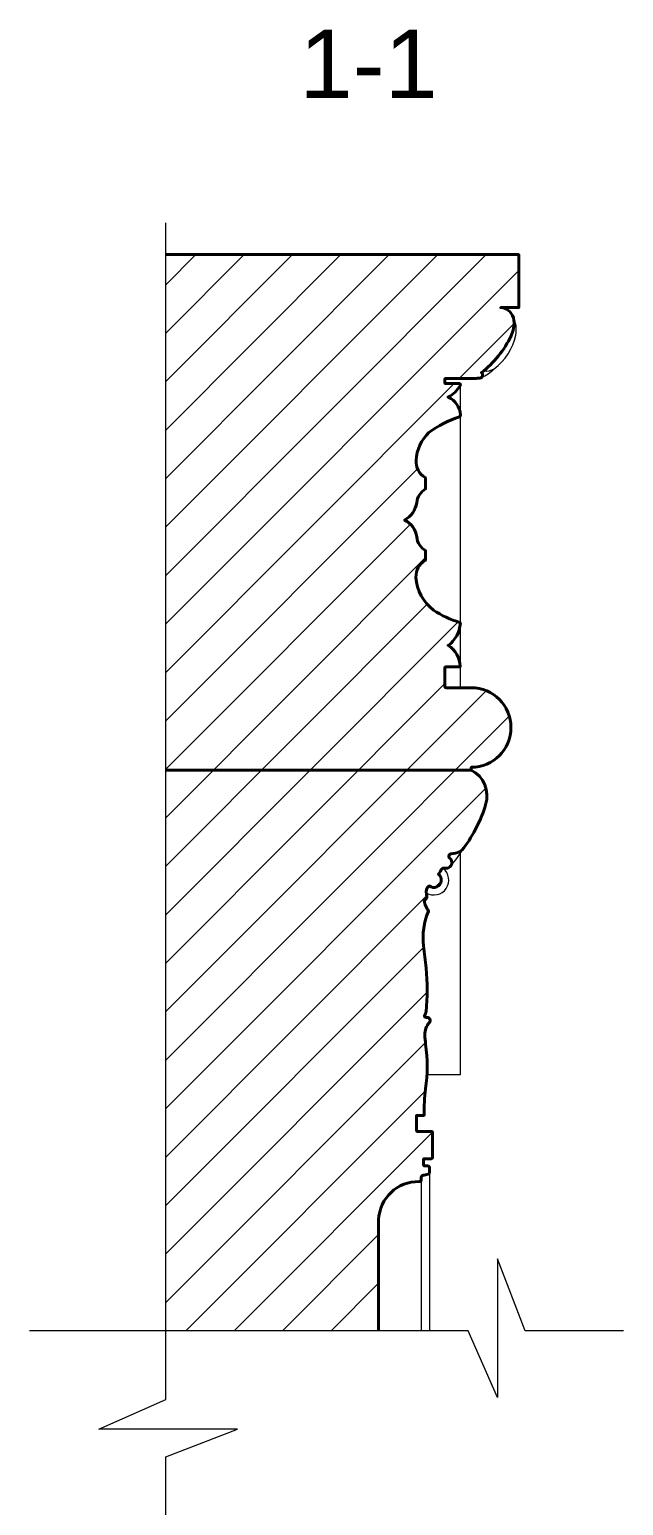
# Model space of a CAD drawing. Header units: millimetres. Extents: x 542654 to 551203, y 315718 to 321804.
# Drawn here: x 549905 to 550231, y 320761 to 321569 of the extents above; entities that cross this region are included whole.
import ezdxf

# ---------------------------------------------------------------- set-up
doc = ezdxf.new("R2010")
doc.units = ezdxf.units.MM
doc.layers.add('cad-block.com', color=250, linetype='Continuous')
doc.styles.get("Standard").update_dxf_attribs({"font": 'arial.ttf'})

msp = doc.modelspace()

# ---------------------------------------------------------------- hatches: boundary and pattern name
at = {"layer": 'cad-block.com', "lineweight": 15, "true_color": 0x000000}
h = msp.add_hatch(dxfattribs=at)
h.set_pattern_fill('ANSI31', color=18, scale=150, style=0)
h.set_pattern_definition([(44.99999999999999, (-1120312.112421803, -79040.61859135184), (-13.25825214724777, 13.25825214724777), [])])
edge = h.paths.add_edge_path()
edge.add_line((549979.7742352614, 321445.3323782953), (549979.7742352614, 320856.5876804735))
edge.add_line((549979.7742352614, 320856.5876804735), (550096.4231765113, 320856.5876804735))
edge.add_line((550096.4231765113, 320856.5876804735), (550096.4231765113, 320917.1777526893))
edge.add_arc((550118.133679487, 320916.4495150158), 21.7227132183926, 88.71029665304587, 178.078841979175, ccw=False)
edge.add_arc((550118.7055777533, 320939.2674697202), 1.103867095821917, 265.6893774059357, 365.2062467474019)
edge.add_line((550119.8048908581, 320939.3676358979), (550119.8048908581, 320940.6968558846))
edge.add_arc((550121.1783980636, 320940.2611817993), 1.44094897623303, 107.598936313542, 162.4010637061533, ccw=False)
edge.add_arc((550120.1513779247, 320951.4513278286), 9.8344337893087, 273.4472837356378, 289.8373959181588)
edge.add_arc((550123.1433038511, 320943.3392048212), 1.189963760156018, 286.8739962577224, 357.2656873663957)
edge.add_line((550124.33191282, 320943.2824380214), (550124.33191282, 320945.5082301995))
edge.add_arc((550123.0542351839, 320945.5082301995), 1.277677636127919, 3.915369430481745e-09, 80.16644966010651)
edge.add_line((550123.2724452617, 320946.7671362737), (550121.5523382059, 320946.7671362737))
edge.add_arc((550121.582335561, 320947.284547016), 0.5182795747947554, 183.4436939337459, 266.6819396595283, ccw=False)
edge.add_line((550121.0649918382, 320947.253415197), (550121.0649918382, 320950.3954348133))
edge.add_arc((550121.3312189318, 320950.4114553685), 0.2667086867272216, 97.44070023406567, 183.4436939132001, ccw=False)
edge.add_line((550121.2966801567, 320950.6759182138), (550125.4664875193, 320950.6759182138))
edge.add_arc((550125.3489229832, 320951.3381215296), 0.6725582886325608, 280.0671361310258, 355.8469575496474)
edge.add_line((550126.019715245, 320951.2894143137), (550126.019715245, 320964.9641495522))
edge.add_arc((550125.2967367497, 320964.889224481), 0.7268505148580819, 5.916663006058511, 90.00000002753019)
edge.add_line((550125.2967367494, 320965.616074996), (550117.7255286482, 320965.6086337587))
edge.add_arc((550117.7255286482, 320966.1935866728), 0.5849529140687082, 176.7540097865518, 270, ccw=False)
edge.add_line((550117.1415142118, 320966.2267084125), (550117.1415142118, 320974.1553535468))
edge.add_arc((550117.3273050394, 320974.1376872673), 0.186628853761658, 101.26798520456128, 174.5682513491835, ccw=False)
edge.add_line((550117.2908381007, 320974.3207186618), (550121.1512746416, 320974.3207186618))
edge.add_arc((550121.1006707844, 320974.5747047404), 0.2589781429768724, 281.2679849723, 360.1404690848086)
edge.add_arc((550212.3729918622, 320976.6375948131), 91.03670485134286, 172.248985360278, 181.2980327504418, ccw=False)
edge.add_arc((550032.5716209548, 321001.1107336108), 90.42256744635891, 352.2489834095325, 367.7510165904675)
edge.add_arc((550172.8568254262, 321020.2052471942), 51.15617051447427, 182.0519511818127, 187.7510165904749, ccw=False)
edge.add_arc((550131.5131532222, 321018.7239603342), 9.78597058651606, 138.1075341880809, 182.0519511817953, ccw=False)
edge.add_arc((550123.0090448109, 321026.3522421342), 1.638150521471327, 318.1075341886581, 426.3036567590891)
edge.add_arc((550123.1064789217, 321026.5742417293), 1.395710371804822, 66.30365675984578, 91.34813010664102)
edge.add_arc((550123.0070114904, 321030.8008458453), 2.832063998168365, 248.7616127625156, 271.3481301050776, ccw=False)
edge.add_arc((550122.2346900956, 321028.8136324161), 0.7000467492001305, 142.3173619532757, 248.76161275096348, ccw=False)
edge.add_arc((550118.7993585613, 321031.4670959203), 3.640733286535336, 322.3173619474399, 354.2366941610533)
edge.add_arc((550004.063888463, 321043.0472661462), 118.9591118787378, 354.23669416297, 365.76330583703)
edge.add_arc((549604.9377790462, 321002.7637488981), 520.1129638856776, 5.76330583700501, 7.115275562893301)
edge.add_arc((550156.9065191044, 321071.6645376507), 36.13950459612421, 156.4503015856363, 187.1152755629396, ccw=False)
edge.add_arc((550135.3127540167, 321094.2248204319), 14.10761883687133, 189.5500228748707, 215.1446488931778, ccw=False)
edge.add_arc((550120.3029216112, 321094.2568911429), 2.614280161555598, 294.8281053042774, 383.8153738957129)
edge.add_arc((550126.2924487396, 321096.713184736), 3.860880781445975, 123.0101201972069, 201.2713584888995, ccw=False)
edge.add_arc((550126.7018001083, 321103.1516836914), 4.069304110124833, 231.8677327485314, 413.1718183076296)
edge.add_arc((550115.4242152227, 321117.0611498397), 17.36723500296964, 322.1676549051808, 331.1842523124487)
edge.add_arc((550132.1665512307, 321108.0382637876), 1.659084886016305, 81.85362243566777, 156.8604375588819, ccw=False)
edge.add_arc((550133.3521062315, 321116.3203440123), 6.707419372525746, 261.8536224429295, 278.1463775600238)
edge.add_arc((550133.2999852236, 321112.7623023081), 3.240680418024164, 288.0214565218588, 387.6985688596603)
edge.add_arc((550128.0704488072, 321107.0663784698), 10.83807650234687, 41.64648852798769, 48.35351147136065)
edge.add_arc((550136.1355514548, 321116.1354903027), 1.298425059309311, 100.54009694164557, 228.3535114599673, ccw=False)
edge.add_line((550135.8980388871, 321117.41200721), (550138.5853117271, 321117.912009261))
edge.add_arc((550137.2587073429, 321125.041875874), 7.252232560535271, 280.5400969322748, 323.1877492914117)
edge.add_arc((550081.8419927394, 321166.5173581825), 76.47092866332008, 323.1877492909093, 343.1726846145963)
edge.add_arc((550139.7005034081, 321149.1314795777), 16.05718375368393, 342.7876308802064, 422.2714631863764)
edge.add_line((550147.1716375292, 321163.3446884007), (550147.1716375292, 321164.8446884007))
edge.add_arc((550147.1716375292, 321186.5946884007), 21.75, 270, 450)
edge.add_line((550147.1716375292, 321208.3446884007), (550133.3902257734, 321208.3446884007))
edge.add_arc((550133.3903803881, 321208.9952489946), 0.6505606122168465, 181.6553663191426, 269.9863828694656, ccw=False)
edge.add_line((550132.7400912764, 321208.9764558772), (550132.7400912764, 321219.3224013502))
edge.add_arc((550133.2015213753, 321219.2948217552), 0.4622535779209194, 92.36527725625092, 176.5795107294826, ccw=False)
edge.add_line((550133.1824441002, 321219.7566815045), (550140.825030556, 321219.7566815045))
edge.add_arc((550140.7737834634, 321220.1368571919), 0.3836141521653999, 277.6771060735686, 359.9999999869594)
edge.add_arc((550127.2165117816, 321219.5896514078), 13.95162112460891, 2.247812330627124, 58.51206200227043)
edge.add_arc((550124.7069659078, 321244.7874576447), 16.5191119669554, 306.3741076550814, 355.9629173351061)
edge.add_arc((550140.6727592871, 321243.6497365869), 0.5129519030317577, 357.177467424198, 432.3293295925254)
edge.add_arc((550153.871536935, 321290.4430203496), 48.10646192249678, 235.3530386974739, 254.2685195322376, ccw=False)
edge.add_arc((550141.112793732, 321270.2641964329), 24.2719795830393, 183.6275323338814, 233.0490054788072, ccw=False)
edge.add_arc((550126.7948592324, 321269.3564807096), 9.925300658336498, 119.16507946371601, 183.6275323325743, ccw=False)
edge.add_arc((550121.8205518804, 321278.2981449139), 0.3071624507831822, 296.5791833414985, 352.3659213281021)
edge.add_line((550122.1249918586, 321278.2573396334), (550122.1249918586, 321283.2686798527))
edge.add_arc((550121.9418948877, 321283.2352197341), 0.1861292032025744, 10.35626050885881, 54.7870824207919)
edge.add_arc((550127.3416158092, 321292.0252710846), 10.13035876689462, 186.6115473776094, 238.5046576107411, ccw=False)
edge.add_arc((550105.3454616687, 321289.3458582791), 12.02870412608205, 7.226088729968588, 63.71374316238214)
edge.add_arc((550104.4663453064, 321311.4923072223), 12.94610654670512, 298.644903199637, 351.7546452469088)
edge.add_arc((550127.3416373689, 321308.4692849132), 10.13038105797055, 121.37337134777641, 173.3884239741302, ccw=False)
edge.add_arc((550122.0001942122, 321317.2237118633), 0.1249419702969305, 302.6659991000371, 357.2458064080218)
edge.add_line((550122.1249918586, 321317.2177082472), (550122.1249918586, 321322.9504646973))
edge.add_arc((550121.6197337924, 321322.9308929251), 0.5056369920780812, 2.218311096127923, 53.905932091277)
edge.add_arc((550126.9842345519, 321332.0871764699), 10.10905458344102, 176.1195001422867, 239.9208032652577, ccw=False)
edge.add_arc((550140.1141714733, 321331.3170700999), 23.26131767845777, 134.2596678138719, 176.4156622520014, ccw=False)
edge.add_arc((550161.4702185856, 321295.9058444932), 64.22138089815279, 108.86801925921739, 125.82595765979511, ccw=False)
edge.add_arc((550140.5968398076, 321357.1761691833), 0.5106983805081546, 281.8499842692975, 334.6577736935816)
edge.add_arc((550139.8685235787, 321357.5210996117), 1.316565323301772, 334.6577737192684, 359.9999999962003)
edge.add_arc((550130.0291817875, 321357.1813102723), 11.16108060818967, 1.744589469740536, 66.36526411518243)
edge.add_arc((550127.3674270754, 321381.4624339886), 15.76401922104547, 296.9166817606026, 331.226767795253)
edge.add_arc((550140.4641374422, 321374.0871176808), 0.7516456355647152, 343.5695998162579, 447.3040447366485)
edge.add_line((550140.4994917974, 321374.8379313931), (550132.913633865, 321374.8384247096))
edge.add_arc((550132.9391889836, 321375.0360684964), 0.1992890628141184, 182.5110269528677, 262.63259546520635, ccw=False)
edge.add_line((550132.7400912764, 321375.0273373118), (550132.7400912764, 321377.3112982978))
edge.add_arc((550132.9959739165, 321377.3225197162), 0.2561285727022956, 87.90722225497711, 182.5110270585516, ccw=False)
edge.add_line((550133.0053271534, 321377.5784774527), (550148.0811632542, 321377.5784774527))
edge.add_line((550148.0811632542, 321377.5784774527), (550149.2496663396, 321377.5784774527))
edge.add_arc((550161.7210300035, 321249.4982074928), 128.6860150313676, 94.40188911753768, 95.5614418862557, ccw=False)
edge.add_arc((550151.7513275812, 321379.4464924411), 1.64448589742857, 273.2351858098265, 414.6967141711389)
edge.add_arc((550118.4243257957, 321425.1961687433), 56.09788348828076, 307.6638453163041, 334.4503047835618)
edge.add_arc((550154.6603289214, 321407.8738864483), 15.93435044613414, 334.4503047837355, 365.0963050888723)
edge.add_arc((550162.7471926933, 321408.5950941528), 7.815390770268007, 5.096305088746037, 85.74081826703822)
edge.add_line((550163.32762848, 321416.3889011294), (550173.2041315532, 321416.3889011294))
edge.add_line((550173.2041315532, 321416.3889011294), (550173.2041315532, 321445.3323782952))
edge.add_line((550173.2041315532, 321445.3323782953), (549979.7742352614, 321445.3323782953))

# ---------------------------------------------------------------- linework, layer by layer
at = {"layer": 'cad-block.com', "color": 18, "lineweight": 15, "true_color": 0x000000}
for points in [[(549979.7742352614, 320818.8427428606), (549979.7742352614, 321462.750517173)], [(550141.185088902, 321208.3446884007), (550141.185088902, 321374.2997209593)], [(550122.8934984921, 320996.8446884007), (550141.185088902, 320996.8446884007), (550141.185088902, 321117.7879094213)], [(550119.8094448495, 320939.2674697201), (550119.8048908581, 320856.5876804735)], [(550124.33191282, 320943.2824380214), (550124.33191282, 320856.5876804735)], [(550176.6921020576, 320856.5876804735), (550161.4794308179, 320895.9468409326), (550161.4794308179, 320820.0428766614), (550145.415832554, 320856.5876804735)], [(550145.415832554, 320856.5876804735), (549905.1591615721, 320856.5876804735)], [(550230.5709679148, 320856.5876804735), (550176.6921020576, 320856.5876804735)], [(549979.7742352614, 320787.5664733569), (550019.1333957205, 320802.7791445967), (549943.2294314493, 320802.7791445967), (549979.7742352614, 320818.8427428606)], [(549979.7742352614, 320143.8488918914), (549979.7742352614, 320787.5664733569)]]:
    msp.add_lwpolyline(points, dxfattribs=at)
at = {"layer": 'cad-block.com', "color": 18, "lineweight": 40, "true_color": 0x000000}
msp.add_lwpolyline([(550096.4231765113, 320856.5876804735), (550096.4231765113, 320917.1777526892, -0.410989268596161), (550118.6226071252, 320938.1667252266, 0.463743738105898), (550119.8048908581, 320939.3676358979), (550119.8048908581, 320940.6968558845, -0.243783557155579), (550120.742723978, 320941.6346890046, 0.07163752600599887), (550123.4887121483, 320942.2004744498, 0.3171787834675325), (550124.33191282, 320943.2824380214), (550124.33191282, 320945.5082301996, 0.3647929381515717), (550123.2724452617, 320946.7671362737), (550121.5523382059, 320946.7671362737, -0.3800553361507876), (550121.0649918382, 320947.253415197), (550121.0649918382, 320950.3954348133, -0.3939255650883025), (550121.2966801567, 320950.6759182138), (550125.4664875193, 320950.6759182138, 0.3432533547081066), (550126.019715245, 320951.2894143137), (550126.019715245, 320964.9641495522, 0.384281300514013), (550125.2967367494, 320965.616074996), (550117.7255286482, 320965.6086337587, -0.4309059496338118), (550117.1415142118, 320966.2267084125), (550117.1415142118, 320974.1553535467, -0.3312037950467645), (550117.2908381007, 320974.3207186618), (550121.1512746416, 320974.3207186618, 0.3584086956765569), (550121.3596481489, 320974.5753396631, -0.03950444879458349), (550122.1680430288, 320988.915576575, 0.06774372563825809), (550122.1680430288, 321013.3058906465, -0.02487199075062447), (550121.7334576724, 321018.3735673057, -0.1941286308245753), (550124.2284830064, 321025.2583922275, 0.5106038316480537), (550123.6674000362, 321027.85227731, 0.1097141949281714), (550123.0736418511, 321027.9695657665, -0.0988725826596335), (550121.9810987692, 321028.1611319255, -0.5010042192260721), (550121.6806669354, 321029.2415620704, 0.140181920614455), (550122.421688759, 321031.1014966833, 0.05033678111434914), (550122.421688759, 321054.9930356091, 0.005899149204634948), (550121.045326663, 321067.1880804431, -0.1346054200318941), (550123.7769345604, 321086.1038735218, -0.112144228700093), (550121.4006508556, 321091.8842446734, 0.4090459539250548), (550122.6945993556, 321095.3125133906, -0.3554018974410486), (550124.1890904576, 321099.9508203466, 1.011445543738172), (550129.141011702, 321106.4089037857, 0.03936263886087266), (550130.6409391077, 321108.6902379507, -0.3394874222880306), (550132.4016477924, 321109.6806073162, 0.07121055859029517), (550134.3025646709, 321109.6806073162, 0.4645935727247633), (550136.1693006351, 321114.2686351537, 0.02927326570131744), (550135.2727054912, 321115.1652302976, -0.623737906983022), (550135.8980388871, 321117.41200721), (550138.5853117271, 321117.912009261, 0.1882635727842486), (550143.0648684623, 321120.6963758835, 0.08742242872533192), (550155.0385581886, 321144.3799297622, 0.3614217530598243), (550147.1716375292, 321163.3446884007), (550147.1716375292, 321164.8446884007, 0.9999999999999999), (550147.1716375292, 321208.3446884007), (550133.3902257734, 321208.3446884007, -0.4057073089256044), (550132.7400912764, 321208.9764558772), (550132.7400912764, 321219.3224013501, -0.3849369298820353), (550133.1824441002, 321219.7566815045), (550140.825030556, 321219.7566815045, 0.3754913657580518), (550141.1573976155, 321220.1368571918, 0.2505530382930096), (550134.503709328, 321231.486898313, 0.2198130726756657), (550141.185088902, 321243.6244775199, 0.3401934027091014), (550140.8284634548, 321244.1384858752, -0.08272227289152233), (550126.5221367858, 321250.8672450549, -0.2190477730771515), (550116.8894445046, 321268.728506005, -0.2889303962555677), (550121.9579868643, 321278.0234443563, 0.2483398548584394), (550122.1249918586, 321278.2573396334), (550122.1249918586, 321283.2686798527, 0.1963318662065542), (550122.049220063, 321283.3872900698, -0.2303769904976884), (550117.2786281726, 321290.8588883987, 0.2515892729056353), (550110.6724471925, 321300.1307063625, 0.2359741900641967), (550117.2786281726, 321309.6356751972, -0.2309373723648758), (550122.0676304974, 321317.1185318112, 0.242756095137688), (550122.1249918586, 321317.2177082472), (550122.1249918586, 321322.9504646973, 0.2294329826956376), (550121.9176109657, 321323.3394733424, -0.2858073545326635), (550116.8983562953, 321332.7713141505, -0.1860431688609243), (550123.879834658, 321347.9764580929, -0.0741282973897344), (550140.7017116833, 321356.6763544921, 0.2345837402973828), (550141.0583923277, 321356.9575779965, 0.1110292139867044), (550141.185088902, 321357.5210996115, 0.2896785512002441), (550134.503709328, 321367.4061977351, 0.1508345077112697), (550141.185088902, 321373.8745144022, 0.4862990598143721), (550140.4994917974, 321374.8379313931), (550132.913633865, 321374.8384247096, -0.3645710633150387), (550132.7400912764, 321375.0273373118), (550132.7400912764, 321377.3112982978, -0.4379486715248631), (550133.0053271534, 321377.5784774527), (550148.0811632542, 321377.5784774527), (550149.2496663396, 321377.5784774527, -0.005059546588652018), (550151.8441335593, 321377.8046273683, 0.7097540584422676), (550152.7016832627, 321380.7885646991, 0.1174131047697079), (550169.036483827, 321401.0015000892, 0.1345211326986894), (550170.5316876294, 321409.2893358122, 0.3671582719601228), (550163.32762848, 321416.3889011294), (550163.32762848, 321416.3889011294), (550173.2041315532, 321416.3889011294), (550173.2041315532, 321445.3323782953), (549979.7742352614, 321445.3323782953)], format="xyb", dxfattribs=at)
at = {"layer": 'cad-block.com', "color": 18, "lineweight": 15, "true_color": 0x000000}
for points in [[(550153.8476329003, 321381.6971820235, 0.1665792349668778), (550159.732626689, 321382.9214645616, 0.1882741613578615), (550171.496722497, 321401.3051298405, 0.1797697651023192), (550170.1335336623, 321411.1489735513, 2.231818118361256)], [(550152.6230273513, 321378.0520486892, 0.08216612508851732), (550159.732626689, 321382.9214645616, 10.571040086159)], [(550135.9815267966, 321110.942592341, 0.0508914424856588), (550142.659027421, 321120.2012746546, -4.071314236302828)]]:
    msp.add_lwpolyline(points, format="xyb", dxfattribs=at)
at = {"layer": 'cad-block.com', "color": 18, "lineweight": 40, "true_color": 0x000000}
msp.add_lwpolyline([(550147.1716375292, 321163.3446884007), (549979.7742352614, 321163.3446884007)], dxfattribs=at)
at = {"layer": 'cad-block.com', "color": 18, "lineweight": 15, "true_color": 0x000000}
msp.add_arc((550126.7018001083, 321103.1516836914), 8.169953715987504, 238.8123511727565, 52.41462205746301, dxfattribs=at)

# ---------------------------------------------------------------- texts
at = {"layer": 'cad-block.com', "color": 18, "lineweight": 15, "true_color": 0x000000, "insert": (550053.0903262112, 321568.5177140866), "char_height": 37.5, "width": 85.83817160676699, "attachment_point": 1}
msp.add_mtext('{\\fArial|b0|i0|c0|p34;1-1}', dxfattribs=at)

doc.saveas('drawing.dxf')
